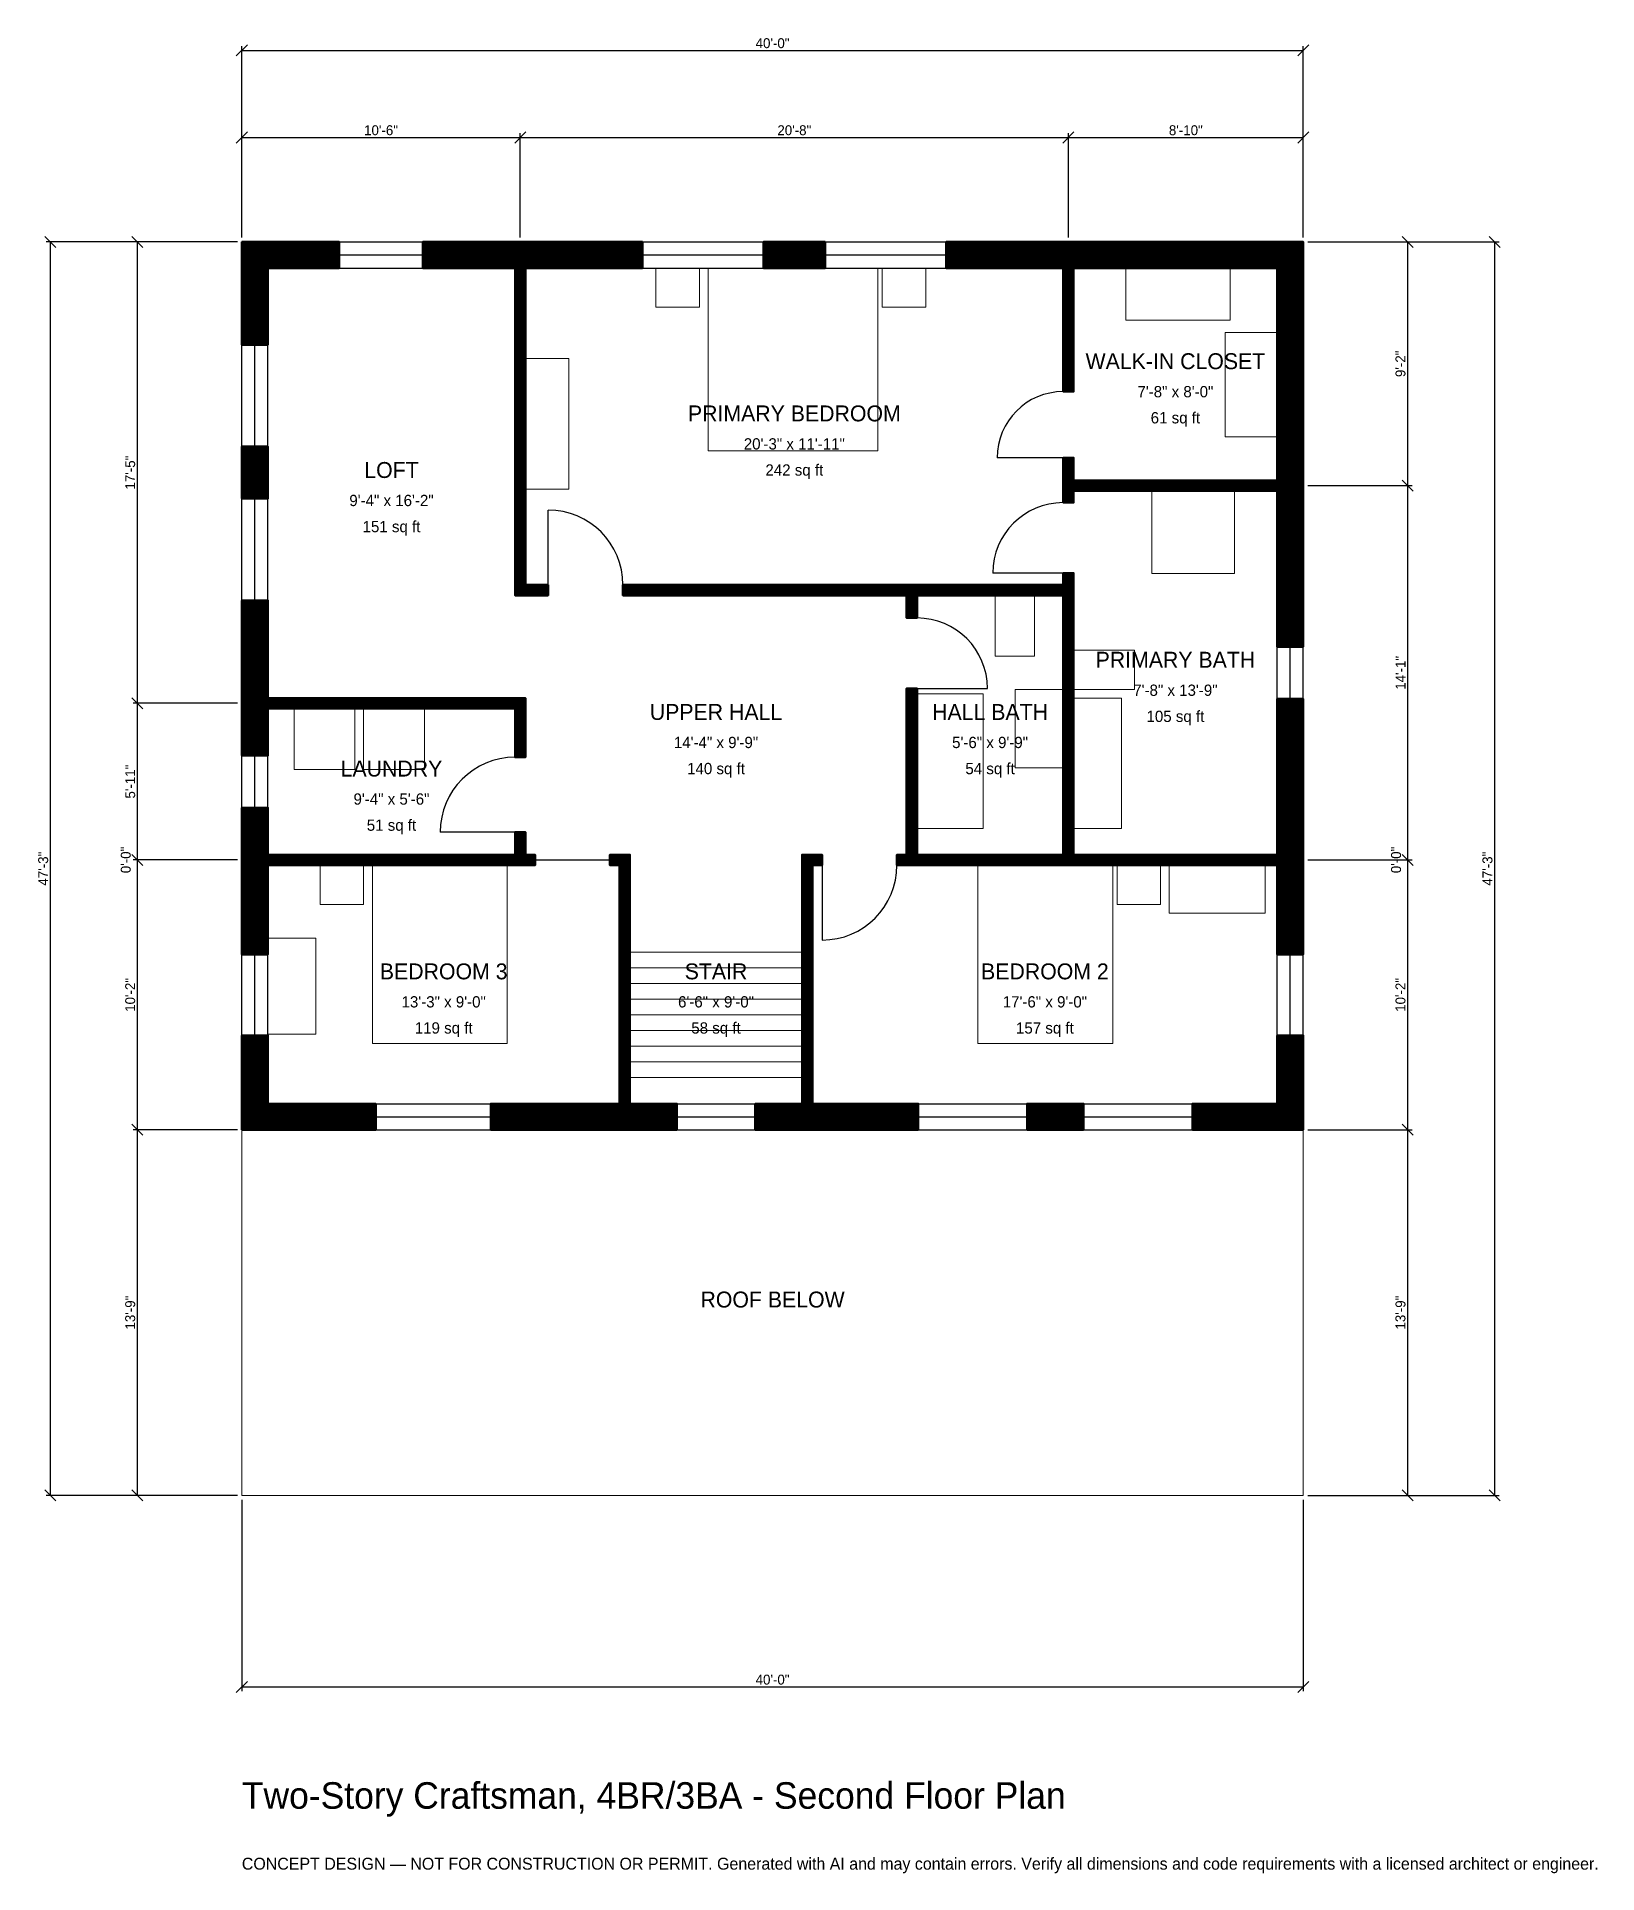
# Model space of a CAD drawing. Header units: inches. Extents: x -93 to 613, y -171 to 660.
import ezdxf
from ezdxf.enums import TextEntityAlignment as Align

# ---------------------------------------------------------------- set-up
doc = ezdxf.new("R2010")
doc.units = ezdxf.units.IN
doc.header["$MEASUREMENT"] = 0
doc.linetypes.add('DASHED', pattern=[0.6, 0.5, -0.1])
for name, color, linetype, lineweight in [('A-ANNO-DIMS', 1, 'Continuous', 13), ('A-ANNO-TEXT', 7, 'Continuous', 18), ('A-AREA-IDEN', 7, 'Continuous', 18), ('A-DOOR', 2, 'Continuous', 25), ('A-FLOR-FIXT', 9, 'Continuous', 13), ('A-FLOR-STRS', 3, 'Continuous', 18), ('A-FURN', 9, 'Continuous', 13), ('A-GLAZ', 4, 'Continuous', 25), ('A-SITE-PAVE', 8, 'Continuous', 13), ('A-WALL', 7, 'Continuous', 50), ('A-WALL-PATT', 8, 'Continuous', 13)]:
    doc.layers.add(name, color=color, linetype=linetype, lineweight=lineweight)
doc.dimstyles.new('PLAN', dxfattribs={"dimtxt": 4.5, "dimasz": 3, "dimexe": 2, "dimexo": 2, "dimgap": 1, "dimtad": 1, "dimdec": 0, "dimlunit": 4, "dimtsz": 2.5, "dimcen": 2.5, "dimclrd": 1, "dimclre": 1, "dimazin": 3, "dimtfac": 1, "dimtmove": 0, "dimatfit": 3})

msp = doc.modelspace()

# ---------------------------------------------------------------- hatches: boundary and pattern name
at = {"layer": 'A-WALL-PATT'}
h = msp.add_hatch(dxfattribs=at)
h.set_pattern_fill('ANSI31', color=8, scale=0.8)
h.paths.add_polyline_path([(253.5433, 165.3543), (253.5433, 165.3543), (250, 165.3543), (232.2835, 165.3543), (232.2835, 177.1654), (250, 177.1654), (253.5433, 177.1654), (253.5433, 285.0394), (253.5433, 289.7638), (253.5433, 289.7638), (258.2677, 289.7638), (258.2677, 289.7638), (262.5984, 289.7638), (262.5984, 285.0394), (258.2677, 285.0394), (258.2677, 177.1654), (261.811, 177.1654), (306.1024, 177.1654), (306.1024, 165.3543), (261.811, 165.3543), (258.2677, 165.3543), (258.2677, 165.3543), (253.5433, 165.3543)])
h.paths.add_polyline_path([(179.1339, 165.3543), (175.5906, 165.3543), (175.5906, 165.3543), (170.8661, 165.3543), (170.8661, 165.3543), (167.3228, 165.3543), (112.5984, 165.3543), (112.5984, 177.1654), (167.3228, 177.1654), (170.8661, 177.1654), (170.8661, 285.0394), (166.5354, 285.0394), (166.5354, 289.7638), (170.8661, 289.7638), (170.8661, 289.7638), (175.5906, 289.7638), (175.5906, 289.7638), (175.5906, 285.0394), (175.5906, 177.1654), (179.1339, 177.1654), (196.8504, 177.1654), (196.8504, 165.3543), (179.1339, 165.3543)])
h.paths.add_polyline_path([(11.811, 165.3543), (11.811, 165.3543), (0, 165.3543), (0, 165.3543), (0, 165.3543), (0, 165.3543), (0, 177.1654), (0, 177.1654), (0, 208.0709), (11.811, 208.0709), (11.811, 177.1654), (60.6299, 177.1654), (60.6299, 165.3543), (11.811, 165.3543)])
h.paths.add_polyline_path([(0, 281.4961), (0, 285.0394), (0, 285.0394), (0, 289.7638), (0, 289.7638), (0, 293.3071), (0, 311.0236), (11.811, 311.0236), (11.811, 293.3071), (11.811, 289.7638), (123.622, 289.7638), (123.622, 300), (128.3465, 300), (128.3465, 289.7638), (132.6772, 289.7638), (132.6772, 285.0394), (128.3465, 285.0394), (123.622, 285.0394), (11.811, 285.0394), (11.811, 281.4961), (11.811, 244.685), (0, 244.685), (0, 281.4961)])
h.paths.add_polyline_path([(0, 352.3622), (0, 355.9055), (0, 355.9055), (0, 360.6299), (0, 360.6299), (0, 364.1732), (0, 404.79), (11.811, 404.79), (11.811, 364.1732), (11.811, 360.6299), (123.622, 360.6299), (128.3465, 360.6299), (128.3465, 355.9055), (128.3465, 333.8583), (123.622, 333.8583), (123.622, 355.9055), (11.811, 355.9055), (11.811, 352.3622), (11.811, 334.6457), (0, 334.6457), (0, 352.3622)])
h.paths.add_polyline_path([(0, 474.3438), (11.811, 474.3438), (11.811, 450.853), (0, 450.853), (0, 474.3438)])
h.paths.add_polyline_path([(0, 555.1181), (0, 555.1181), (0, 566.9291), (0, 566.9291), (0, 566.9292), (0, 566.9292), (11.811, 566.9292), (11.811, 566.9291), (44.0945, 566.9291), (44.0945, 555.1181), (11.811, 555.1181), (11.811, 520.4068), (0, 520.4068), (0, 555.1181)])
h.paths.add_polyline_path([(120.0787, 566.9291), (120.0787, 566.9291), (123.622, 566.9291), (123.622, 566.9292), (128.3465, 566.9292), (128.3465, 566.9291), (181.2992, 566.9291), (181.2992, 555.1181), (131.8898, 555.1181), (131.8898, 555.1181), (128.3465, 555.1181), (128.3465, 411.811), (138.5827, 411.811), (138.5827, 407.0866), (128.3465, 407.0866), (123.622, 407.0866), (123.622, 411.811), (123.622, 555.1181), (81.8898, 555.1181), (81.8898, 566.9291), (120.0787, 566.9291)])
h.paths.add_polyline_path([(263.9764, 566.9291), (263.9764, 555.1181), (236.0236, 555.1181), (236.0236, 566.9291), (263.9764, 566.9291)])
h.paths.add_polyline_path([(371.6535, 566.9291), (371.6535, 566.9292), (376.378, 566.9292), (376.378, 566.9291), (379.9213, 566.9291), (379.9213, 566.9291), (468.5039, 566.9291), (468.5039, 566.9292), (480.315, 566.9292), (480.315, 566.9291), (480.315, 566.9291), (480.315, 555.1181), (480.315, 555.1181), (480.315, 462.5984), (480.315, 459.0551), (480.315, 459.0551), (480.315, 454.3307), (480.315, 454.3307), (480.315, 450.7874), (480.315, 383.8583), (468.5039, 383.8583), (468.5039, 450.7874), (468.5039, 454.3307), (376.378, 454.3307), (376.378, 449.0157), (371.6535, 449.0157), (371.6535, 454.3307), (371.6535, 459.0551), (371.6535, 469.2913), (376.378, 469.2913), (376.378, 459.0551), (468.5039, 459.0551), (468.5039, 462.5984), (468.5039, 555.1181), (376.378, 555.1181), (376.378, 499.2126), (371.6535, 499.2126), (371.6535, 555.1181), (368.1102, 555.1181), (368.1102, 555.1181), (318.7008, 555.1181), (318.7008, 566.9291), (371.6535, 566.9291)])
h.paths.add_polyline_path([(480.315, 293.3071), (480.315, 289.7638), (480.315, 289.7638), (480.315, 285.0394), (480.315, 285.0394), (480.315, 281.4961), (480.315, 244.685), (468.5039, 244.685), (468.5039, 281.4961), (468.5039, 285.0394), (376.378, 285.0394), (371.6535, 285.0394), (305.5118, 285.0394), (300.7874, 285.0394), (296.4567, 285.0394), (296.4567, 289.7638), (300.7874, 289.7638), (300.7874, 364.9606), (305.5118, 364.9606), (305.5118, 289.7638), (371.6535, 289.7638), (371.6535, 407.0866), (305.5118, 407.0866), (305.5118, 396.8504), (300.7874, 396.8504), (300.7874, 407.0866), (172.4409, 407.0866), (172.4409, 411.811), (300.7874, 411.811), (305.5118, 411.811), (371.6535, 411.811), (371.6535, 417.126), (376.378, 417.126), (376.378, 411.811), (376.378, 407.0866), (376.378, 289.7638), (468.5039, 289.7638), (468.5039, 293.3071), (468.5039, 360.2362), (480.315, 360.2362), (480.315, 293.3071)])
h.paths.add_polyline_path([(480.315, 177.1654), (480.315, 177.1654), (480.315, 165.3543), (480.315, 165.3543), (480.315, 165.3543), (468.5039, 165.3543), (468.5039, 165.3543), (430.1181, 165.3543), (430.1181, 177.1654), (468.5039, 177.1654), (468.5039, 208.0709), (480.315, 208.0709), (480.315, 177.1654)])
h.paths.add_polyline_path([(355.315, 165.3543), (355.315, 177.1654), (380.9055, 177.1654), (380.9055, 165.3543), (355.315, 165.3543)])

# ---------------------------------------------------------------- linework, layer by layer
at = {"layer": 'A-DOOR'}
for p, q in [((371.6535, 469.2913), (341.7323, 469.2913)), ((138.5827, 411.811), (138.5827, 445.6693)), ((371.6535, 417.126), (339.7638, 417.126)), ((305.5118, 364.9606), (337.4016, 364.9606)), ((123.622, 300), (89.7638, 300)), ((132.6772, 287.4016), (166.5354, 287.4016)), ((262.5984, 285.0394), (262.5984, 251.1811))]:
    msp.add_line(p, q, dxfattribs=at)
for centre, radius, start, end in [((371.6535, 469.2913), 29.9213, 90, 180), ((371.6535, 417.126), 31.8898, 90, 180), ((138.5827, 411.811), 33.8583, 0, 90), ((305.5118, 364.9606), 31.8898, 0, 90), ((123.622, 300), 33.8583, 90, 180), ((262.5984, 285.0394), 33.8583, 270, 360)]:
    msp.add_arc(centre, radius, start, end, dxfattribs=at)
at = {"layer": 'A-FLOR-FIXT'}
for points in [[(411.811, 416.9291), (449.2126, 416.9291), (449.2126, 454.3307), (411.811, 454.3307)], [(340.9449, 379.5276), (358.6614, 379.5276), (358.6614, 407.0866), (340.9449, 407.0866)], [(376.378, 364.5669), (403.937, 364.5669), (403.937, 382.2835), (376.378, 382.2835)], [(305.5118, 301.5748), (335.4331, 301.5748), (335.4331, 362.5984), (305.5118, 362.5984)], [(350, 329.1339), (371.6535, 329.1339), (371.6535, 364.5669), (350, 364.5669)], [(376.378, 301.5748), (398.0315, 301.5748), (398.0315, 360.6299), (376.378, 360.6299)]]:
    msp.add_lwpolyline(points, close=True, dxfattribs=at)
at = {"layer": 'A-FLOR-STRS'}
for p, q in [((175.5906, 245.6693), (253.5433, 245.6693)), ((175.5906, 238.5827), (253.5433, 238.5827)), ((175.5906, 231.4961), (253.5433, 231.4961)), ((175.5906, 224.4094), (253.5433, 224.4094)), ((175.5906, 217.3228), (253.5433, 217.3228)), ((175.5906, 210.2362), (253.5433, 210.2362)), ((175.5906, 203.1496), (253.5433, 203.1496)), ((175.5906, 196.063), (253.5433, 196.063)), ((175.5906, 188.9764), (253.5433, 188.9764))]:
    msp.add_line(p, q, dxfattribs=at)
at = {"layer": 'A-FURN'}
for points in [[(187.4016, 537.4016), (207.0866, 537.4016), (207.0866, 555.1181), (187.4016, 555.1181)], [(211.0236, 472.4409), (287.7953, 472.4409), (287.7953, 555.1181), (211.0236, 555.1181)], [(289.7638, 537.4016), (309.4488, 537.4016), (309.4488, 555.1181), (289.7638, 555.1181)], [(400, 531.4961), (447.2441, 531.4961), (447.2441, 555.1181), (400, 555.1181)], [(444.8819, 478.7402), (468.5039, 478.7402), (468.5039, 525.9843), (444.8819, 525.9843)], [(128.3465, 455.1181), (148.0315, 455.1181), (148.0315, 514.1732), (128.3465, 514.1732)], [(23.622, 328.3465), (51.1811, 328.3465), (51.1811, 355.9055), (23.622, 355.9055)], [(55.1181, 328.3465), (82.6772, 328.3465), (82.6772, 355.9055), (55.1181, 355.9055)], [(35.4331, 267.3228), (55.1181, 267.3228), (55.1181, 285.0394), (35.4331, 285.0394)], [(59.0551, 204.3307), (120.0787, 204.3307), (120.0787, 285.0394), (59.0551, 285.0394)], [(333.0709, 204.3307), (394.0945, 204.3307), (394.0945, 285.0394), (333.0709, 285.0394)], [(396.063, 267.3228), (415.748, 267.3228), (415.748, 285.0394), (396.063, 285.0394)], [(419.685, 263.3858), (462.9921, 263.3858), (462.9921, 285.0394), (419.685, 285.0394)], [(11.811, 208.6614), (33.4646, 208.6614), (33.4646, 251.9685), (11.811, 251.9685)]]:
    msp.add_lwpolyline(points, close=True, dxfattribs=at)
at = {"layer": 'A-GLAZ'}
for p, q in [((44.0945, 566.9291), (81.8898, 566.9291)), ((181.2992, 566.9291), (236.0236, 566.9291)), ((263.9764, 566.9291), (318.7008, 566.9291)), ((44.0945, 561.0236), (81.8898, 561.0236)), ((181.2992, 561.0236), (236.0236, 561.0236)), ((263.9764, 561.0236), (318.7008, 561.0236)), ((44.0945, 555.1181), (81.8898, 555.1181)), ((181.2992, 555.1181), (236.0236, 555.1181)), ((263.9764, 555.1181), (318.7008, 555.1181)), ((0, 474.3438), (0, 520.4068)), ((5.9055, 474.3438), (5.9055, 520.4068)), ((11.811, 474.3438), (11.811, 520.4068)), ((0, 404.79), (0, 450.853)), ((5.9055, 404.79), (5.9055, 450.853)), ((11.811, 404.79), (11.811, 450.853)), ((468.5039, 360.2362), (468.5039, 383.8583)), ((474.4094, 360.2362), (474.4094, 383.8583)), ((480.315, 360.2362), (480.315, 383.8583)), ((0, 311.0236), (0, 334.6457)), ((5.9055, 311.0236), (5.9055, 334.6457)), ((11.811, 311.0236), (11.811, 334.6457)), ((0, 208.0709), (0, 244.685)), ((5.9055, 208.0709), (5.9055, 244.685)), ((11.811, 208.0709), (11.811, 244.685)), ((468.5039, 208.0709), (468.5039, 244.685)), ((474.4094, 208.0709), (474.4094, 244.685)), ((480.315, 208.0709), (480.315, 244.685)), ((60.6299, 177.1654), (112.5984, 177.1654)), ((196.8504, 177.1654), (232.2835, 177.1654)), ((306.1024, 177.1654), (355.315, 177.1654)), ((380.9055, 177.1654), (430.1181, 177.1654)), ((60.6299, 171.2598), (112.5984, 171.2598)), ((196.8504, 171.2598), (232.2835, 171.2598)), ((306.1024, 171.2598), (355.315, 171.2598)), ((380.9055, 171.2598), (430.1181, 171.2598)), ((60.6299, 165.3543), (112.5984, 165.3543)), ((196.8504, 165.3543), (232.2835, 165.3543)), ((306.1024, 165.3543), (355.315, 165.3543)), ((380.9055, 165.3543), (430.1181, 165.3543))]:
    msp.add_line(p, q, dxfattribs=at)
at = {"layer": 'A-SITE-PAVE', "linetype": 'DASHED'}
msp.add_lwpolyline([(0, 0), (480.315, 0), (480.315, 165.3543), (0, 165.3543)], close=True, dxfattribs=at)
at = {"layer": 'A-WALL'}
for points in [[(0, 555.1181), (0, 555.1181), (0, 566.9291), (0, 566.9291), (0, 566.9292), (0, 566.9292), (11.811, 566.9292), (11.811, 566.9291), (44.0945, 566.9291), (44.0945, 555.1181), (11.811, 555.1181), (11.811, 520.4068), (0, 520.4068), (0, 555.1181)], [(120.0787, 566.9291), (120.0787, 566.9291), (123.622, 566.9291), (123.622, 566.9292), (128.3465, 566.9292), (128.3465, 566.9291), (181.2992, 566.9291), (181.2992, 555.1181), (131.8898, 555.1181), (131.8898, 555.1181), (128.3465, 555.1181), (128.3465, 411.811), (138.5827, 411.811), (138.5827, 407.0866), (128.3465, 407.0866), (123.622, 407.0866), (123.622, 411.811), (123.622, 555.1181), (81.8898, 555.1181), (81.8898, 566.9291), (120.0787, 566.9291)], [(263.9764, 566.9291), (263.9764, 555.1181), (236.0236, 555.1181), (236.0236, 566.9291), (263.9764, 566.9291)], [(371.6535, 566.9291), (371.6535, 566.9292), (376.378, 566.9292), (376.378, 566.9291), (379.9213, 566.9291), (379.9213, 566.9291), (468.5039, 566.9291), (468.5039, 566.9292), (480.315, 566.9292), (480.315, 566.9291), (480.315, 566.9291), (480.315, 555.1181), (480.315, 555.1181), (480.315, 462.5984), (480.315, 459.0551), (480.315, 459.0551), (480.315, 454.3307), (480.315, 454.3307), (480.315, 450.7874), (480.315, 383.8583), (468.5039, 383.8583), (468.5039, 450.7874), (468.5039, 454.3307), (376.378, 454.3307), (376.378, 449.0157), (371.6535, 449.0157), (371.6535, 454.3307), (371.6535, 459.0551), (371.6535, 469.2913), (376.378, 469.2913), (376.378, 459.0551), (468.5039, 459.0551), (468.5039, 462.5984), (468.5039, 555.1181), (376.378, 555.1181), (376.378, 499.2126), (371.6535, 499.2126), (371.6535, 555.1181), (368.1102, 555.1181), (368.1102, 555.1181), (318.7008, 555.1181), (318.7008, 566.9291), (371.6535, 566.9291)], [(0, 474.3438), (11.811, 474.3438), (11.811, 450.853), (0, 450.853), (0, 474.3438)], [(480.315, 293.3071), (480.315, 289.7638), (480.315, 289.7638), (480.315, 285.0394), (480.315, 285.0394), (480.315, 281.4961), (480.315, 244.685), (468.5039, 244.685), (468.5039, 281.4961), (468.5039, 285.0394), (376.378, 285.0394), (371.6535, 285.0394), (305.5118, 285.0394), (300.7874, 285.0394), (296.4567, 285.0394), (296.4567, 289.7638), (300.7874, 289.7638), (300.7874, 364.9606), (305.5118, 364.9606), (305.5118, 289.7638), (371.6535, 289.7638), (371.6535, 407.0866), (305.5118, 407.0866), (305.5118, 396.8504), (300.7874, 396.8504), (300.7874, 407.0866), (172.4409, 407.0866), (172.4409, 411.811), (300.7874, 411.811), (305.5118, 411.811), (371.6535, 411.811), (371.6535, 417.126), (376.378, 417.126), (376.378, 411.811), (376.378, 407.0866), (376.378, 289.7638), (468.5039, 289.7638), (468.5039, 293.3071), (468.5039, 360.2362), (480.315, 360.2362), (480.315, 293.3071)], [(0, 352.3622), (0, 355.9055), (0, 355.9055), (0, 360.6299), (0, 360.6299), (0, 364.1732), (0, 404.79), (11.811, 404.79), (11.811, 364.1732), (11.811, 360.6299), (123.622, 360.6299), (128.3465, 360.6299), (128.3465, 355.9055), (128.3465, 333.8583), (123.622, 333.8583), (123.622, 355.9055), (11.811, 355.9055), (11.811, 352.3622), (11.811, 334.6457), (0, 334.6457), (0, 352.3622)], [(0, 281.4961), (0, 285.0394), (0, 285.0394), (0, 289.7638), (0, 289.7638), (0, 293.3071), (0, 311.0236), (11.811, 311.0236), (11.811, 293.3071), (11.811, 289.7638), (123.622, 289.7638), (123.622, 300), (128.3465, 300), (128.3465, 289.7638), (132.6772, 289.7638), (132.6772, 285.0394), (128.3465, 285.0394), (123.622, 285.0394), (11.811, 285.0394), (11.811, 281.4961), (11.811, 244.685), (0, 244.685), (0, 281.4961)], [(179.1339, 165.3543), (175.5906, 165.3543), (175.5906, 165.3543), (170.8661, 165.3543), (170.8661, 165.3543), (167.3228, 165.3543), (112.5984, 165.3543), (112.5984, 177.1654), (167.3228, 177.1654), (170.8661, 177.1654), (170.8661, 285.0394), (166.5354, 285.0394), (166.5354, 289.7638), (170.8661, 289.7638), (170.8661, 289.7638), (175.5906, 289.7638), (175.5906, 289.7638), (175.5906, 285.0394), (175.5906, 177.1654), (179.1339, 177.1654), (196.8504, 177.1654), (196.8504, 165.3543), (179.1339, 165.3543)], [(253.5433, 165.3543), (253.5433, 165.3543), (250, 165.3543), (232.2835, 165.3543), (232.2835, 177.1654), (250, 177.1654), (253.5433, 177.1654), (253.5433, 285.0394), (253.5433, 289.7638), (253.5433, 289.7638), (258.2677, 289.7638), (258.2677, 289.7638), (262.5984, 289.7638), (262.5984, 285.0394), (258.2677, 285.0394), (258.2677, 177.1654), (261.811, 177.1654), (306.1024, 177.1654), (306.1024, 165.3543), (261.811, 165.3543), (258.2677, 165.3543), (258.2677, 165.3543), (253.5433, 165.3543)], [(11.811, 165.3543), (11.811, 165.3543), (0, 165.3543), (0, 165.3543), (0, 165.3543), (0, 165.3543), (0, 177.1654), (0, 177.1654), (0, 208.0709), (11.811, 208.0709), (11.811, 177.1654), (60.6299, 177.1654), (60.6299, 165.3543), (11.811, 165.3543)], [(480.315, 177.1654), (480.315, 177.1654), (480.315, 165.3543), (480.315, 165.3543), (480.315, 165.3543), (468.5039, 165.3543), (468.5039, 165.3543), (430.1181, 165.3543), (430.1181, 177.1654), (468.5039, 177.1654), (468.5039, 208.0709), (480.315, 208.0709), (480.315, 177.1654)], [(355.315, 165.3543), (355.315, 177.1654), (380.9055, 177.1654), (380.9055, 165.3543), (355.315, 165.3543)]]:
    msp.add_lwpolyline(points, close=True, dxfattribs=at)

# ---------------------------------------------------------------- texts
at = {"layer": 'A-ANNO-TEXT'}
for s, height, p in [('Two-Story Craftsman, 4BR/3BA - Second Floor Plan', 12, (0, -141.7323)), ('CONCEPT DESIGN — NOT FOR CONSTRUCTION OR PERMIT. Generated with AI and may contain errors. Verify all dimensions and code requirements with a licensed architect or engineer.', 5.4, (0, -169.2913))]:
    msp.add_text(s, height=height, dxfattribs=at).set_placement(p)
at = {"layer": 'A-AREA-IDEN'}
for s, height, p in [('WALK-IN CLOSET', 7.2, (422.4409, 512.9921)), ('7\'-8" x 8\'-0"', 5.1, (422.4409, 499.2126)), ('PRIMARY BEDROOM', 7.2, (250, 489.3701)), ('61 sq ft', 5.1, (422.4409, 487.4016)), ('20\'-3" x 11\'-11"', 5.1, (250, 475.5906)), ('LOFT', 7.2, (67.7165, 463.7795)), ('242 sq ft', 5.1, (250, 463.7795)), ('9\'-4" x 16\'-2"', 5.1, (67.7165, 450)), ('151 sq ft', 5.1, (67.7165, 438.189)), ('PRIMARY BATH', 7.2, (422.4409, 377.9528)), ('7\'-8" x 13\'-9"', 5.1, (422.4409, 364.1732)), ('UPPER HALL', 7.2, (214.5669, 354.3307)), ('HALL BATH', 7.2, (338.5827, 354.3307)), ('105 sq ft', 5.1, (422.4409, 352.3622)), ('14\'-4" x 9\'-9"', 5.1, (214.5669, 340.5512)), ('5\'-6" x 9\'-9"', 5.1, (338.5827, 340.5512)), ('LAUNDRY', 7.2, (67.7165, 328.7402)), ('140 sq ft', 5.1, (214.5669, 328.7402)), ('54 sq ft', 5.1, (338.5827, 328.7402)), ('9\'-4" x 5\'-6"', 5.1, (67.7165, 314.9606)), ('51 sq ft', 5.1, (67.7165, 303.1496)), ('BEDROOM 3', 7.2, (91.3386, 237.0079)), ('STAIR', 7.2, (214.5669, 237.0079)), ('BEDROOM 2', 7.2, (363.3858, 237.0079)), ('13\'-3" x 9\'-0"', 5.1, (91.3386, 223.2283)), ('6\'-6" x 9\'-0"', 5.1, (214.5669, 223.2283)), ('17\'-6" x 9\'-0"', 5.1, (363.3858, 223.2283)), ('119 sq ft', 5.1, (91.3386, 211.4173)), ('58 sq ft', 5.1, (214.5669, 211.4173)), ('157 sq ft', 5.1, (363.3858, 211.4173)), ('ROOF BELOW', 7.2, (240.1575, 88.5827))]:
    msp.add_text(s, height=height, dxfattribs=at).set_placement(p, align=Align.MIDDLE_CENTER)

# ---------------------------------------------------------------- dimensions: what is measured, and where the dimension line sits
at = {"layer": 'A-ANNO-DIMS'}
for base, p1, p2, text in [((0, 653.5433), (0, 566.9291), (480.315, 566.9291), '40\'-0"'), ((0, 614.1732), (0, 566.9291), (125.9843, 566.9291), '10\'-6"'), ((125.9843, 614.1732), (125.9843, 566.9291), (374.0157, 566.9291), '20\'-8"'), ((374.0157, 614.1732), (374.0157, 566.9291), (480.315, 566.9291), '8\'-10"'), ((0, -86.6142), (0, 0), (480.315, 0), '40\'-0"')]:
    msp.add_linear_dim(base=base, p1=p1, p2=p2, text=text, dimstyle='PLAN', dxfattribs=at).render()
for base, p1, p2, text in [((-86.6142, 0), (0, 0), (0, 566.9291), '47\'-3"'), ((-47.2441, 358.2677), (0, 358.2677), (0, 566.9291), '17\'-5"'), ((527.5591, 456.6929), (480.315, 456.6929), (480.315, 566.9291), '9\'-2"'), ((566.9291, 0), (480.315, 0), (480.315, 566.9291), '47\'-3"'), ((527.5591, 287.4016), (480.315, 287.4016), (480.315, 456.6929), '14\'-1"'), ((-47.2441, 287.4016), (0, 287.4016), (0, 358.2677), '5\'-11"'), ((-47.2441, 287.4016), (0, 287.4016), (0, 287.4016), '0\'-0"'), ((527.5591, 287.4016), (480.315, 287.4016), (480.315, 287.4016), '0\'-0"'), ((-47.2441, 165.3543), (0, 165.3543), (0, 287.4016), '10\'-2"'), ((527.5591, 165.3543), (480.315, 165.3543), (480.315, 287.4016), '10\'-2"'), ((-47.2441, 0), (0, 0), (0, 165.3543), '13\'-9"'), ((527.5591, 0), (480.315, 0), (480.315, 165.3543), '13\'-9"')]:
    msp.add_linear_dim(base=base, p1=p1, p2=p2, angle=90, text=text, dimstyle='PLAN', dxfattribs=at).render()

doc.saveas('drawing.dxf')
